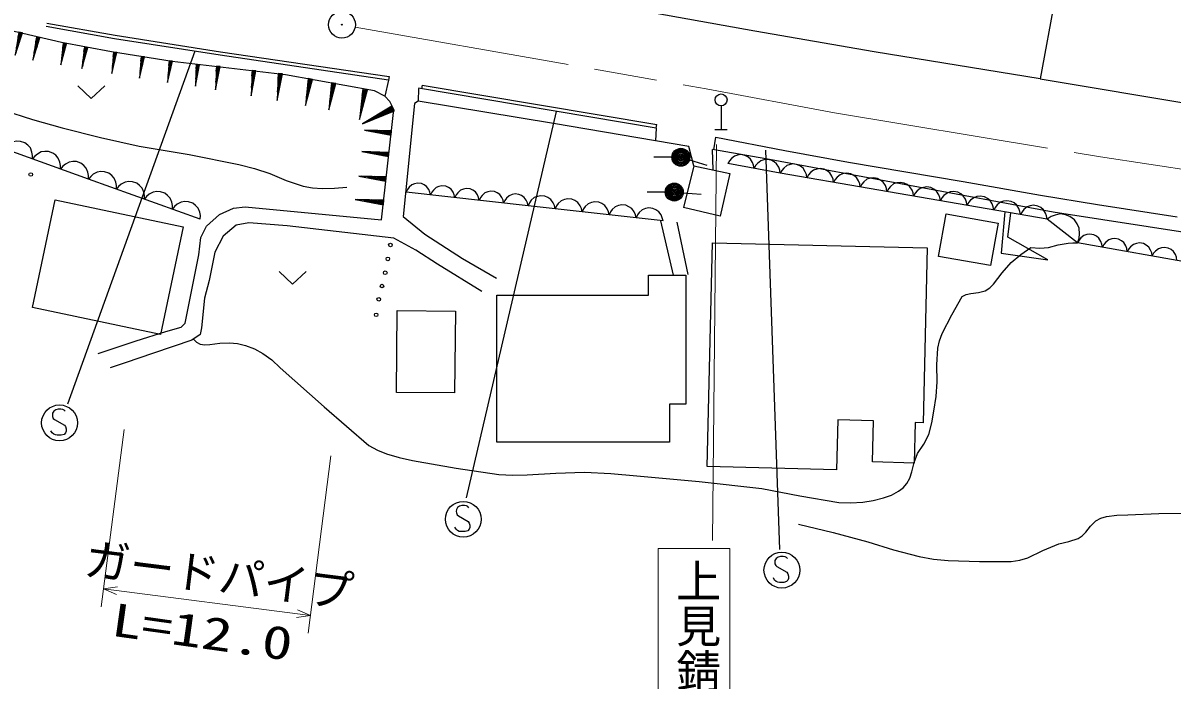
# Model space of a CAD drawing. Units: millimetres, scale not verified. Extents: x 40000 to 680000, y 20000 to 380000.
# Drawn here: x 152266 to 216083, y 246225 to 282714 of the extents above; entities that cross this region are included whole.
import ezdxf
from ezdxf.enums import TextEntityAlignment as Align

# ---------------------------------------------------------------- set-up
doc = ezdxf.new("R2010")
doc.units = ezdxf.units.MM
doc.header["$LTSCALE"] = 1000
doc.linetypes.add('CHAIN', pattern=[18.5, 12, -1.5, 3.5, -1.5])
for name, color, linetype, lineweight in [('M-BGD', 7, 'Continuous', 25), ('M-BGD-HTXT', 7, 'Continuous', 13), ('M-BMK', 2, 'CHAIN', 13), ('M-STR-STRC', 7, 'Continuous', 25)]:
    doc.layers.add(name, color=color, linetype=linetype, lineweight=lineweight)
doc.layers.add('M-BMK-SRVR', color=7, linetype='Continuous')
doc.styles.add('@ＭＳ ゴシック', font='')
doc.styles.add('ＭＳ ゴシック', font='')
doc.styles.get('@ＭＳ ゴシック').set_extended_font_data('@MS Gothic')
doc.styles.get('ＭＳ ゴシック').set_extended_font_data('MS Gothic')

# ---------------------------------------------------------------- blocks, each defined once
blk = doc.blocks.new('BUHIN38')
at = {"color": 7, "linetype": 'Continuous', "lineweight": 25}
blk.add_lwpolyline([(-415, 564), (-514, 426), (-574, 278), (-617, 76), (-594, -98), (-538, -262), (-409, -436), (-270, -538), (-110, -612), (95, -631), (252, -615), (415, -564)], dxfattribs=at)
blk = doc.blocks.new('BUHIN40')
at = {"color": 7, "linetype": 'Continuous', "lineweight": 25}
blk.add_lwpolyline([(-449, 603), (-554, 455), (-618, 295), (-663, 78), (-637, -108), (-576, -284), (-437, -471), (-286, -579), (-115, -658), (105, -677), (274, -658), (449, -603)], dxfattribs=at)
blk = doc.blocks.new('BUHIN41')
at = {"color": 7, "linetype": 'Continuous', "lineweight": 25}
blk.add_lwpolyline([(-435, 598), (-540, 453), (-604, 297), (-651, 84), (-627, -99), (-570, -273), (-435, -458), (-288, -566), (-120, -645), (96, -666), (262, -650), (435, -598)], dxfattribs=at)
blk = doc.blocks.new('BUHIN42')
at = {"color": 7, "linetype": 'Continuous', "lineweight": 25}
blk.add_lwpolyline([(-485, 578), (-581, 423), (-636, 259), (-669, 40), (-631, -145), (-561, -318), (-410, -497), (-253, -596), (-77, -665), (145, -671), (313, -643), (485, -578)], dxfattribs=at)
blk = doc.blocks.new('BUHIN43')
at = {"color": 7, "linetype": 'Continuous', "lineweight": 25}
blk.add_lwpolyline([(-439, 521), (-525, 381), (-574, 233), (-604, 35), (-570, -132), (-506, -288), (-370, -449), (-228, -539), (-69, -601), (132, -606), (284, -580), (439, -521)], dxfattribs=at)
blk = doc.blocks.new('BUHIN44')
at = {"color": 7, "linetype": 'Continuous', "lineweight": 25}
blk.add_lwpolyline([(-371, 737), (-513, 596), (-612, 435), (-702, 210), (-708, 3), (-676, -198), (-561, -426), (-419, -571), (-249, -689), (-14, -751), (172, -763), (371, -737)], dxfattribs=at)
blk = doc.blocks.new('BUHIN45')
at = {"color": 7, "linetype": 'Continuous', "lineweight": 25}
blk.add_lwpolyline([(-368, 739), (-511, 598), (-610, 438), (-701, 213), (-709, 6), (-678, -195), (-563, -424), (-421, -570), (-252, -688), (-17, -751), (169, -764), (368, -739)], dxfattribs=at)
blk = doc.blocks.new('BUHIN120')
at = {"color": 7, "linetype": 'Continuous', "lineweight": 25}
for p, q in [((176, 147), (-538, -324)), ((-523, -346), (437, 288)), ((204, 104), (-509, -367)), ((-353, -144), (-565, -283)), ((-549, -308), (-90, -5)), ((-495, -389), (-36, -86)), ((-269, -271), (-481, -411))]:
    blk.add_line(p, q, dxfattribs=at)
blk.add_lwpolyline([(-487, -442), (542, 358), (-598, -274)], close=True, dxfattribs=at)
blk = doc.blocks.new('BUHIN121')
at = {"color": 7, "linetype": 'Continuous', "lineweight": 25}
for p, q in [((157, 142), (-485, -318)), ((-471, -337), (393, 281)), ((185, 103), (-457, -357)), ((-321, -145), (-511, -281)), ((-495, -303), (-83, -8)), ((-443, -376), (-31, -81)), ((-238, -260), (-429, -396))]:
    blk.add_line(p, q, dxfattribs=at)
blk.add_lwpolyline([(-433, -425), (488, 350), (-542, -274)], close=True, dxfattribs=at)
blk = doc.blocks.new('BUHIN122')
at = {"color": 7, "linetype": 'Continuous', "lineweight": 25}
for p, q in [((152, 147), (-474, -334)), ((-459, -353), (383, 294)), ((181, 109), (-444, -372)), ((-316, -156), (-501, -298)), ((-485, -320), (-83, -11)), ((-430, -391), (-28, -82)), ((-230, -267), (-415, -410))]:
    blk.add_line(p, q, dxfattribs=at)
blk.add_lwpolyline([(-419, -440), (476, 366), (-532, -292)], close=True, dxfattribs=at)
blk = doc.blocks.new('BUHIN127')
at = {"color": 7, "linetype": 'Continuous', "lineweight": 25}
for p, q in [((194, 179), (-602, -403)), ((-584, -427), (487, 356)), ((230, 131), (-566, -452)), ((-399, -185), (-635, -358)), ((-615, -385), (-104, -11)), ((-549, -476), (-37, -102)), ((-295, -327), (-531, -500))]:
    blk.add_line(p, q, dxfattribs=at)
blk.add_lwpolyline([(-537, -537), (605, 443), (-674, -349)], close=True, dxfattribs=at)
blk = doc.blocks.new('BUHIN130')
at = {"color": 7, "linetype": 'Continuous', "lineweight": 25}
for p, q in [((-347, 272), (-535, 495)), ((-513, 515), (-104, 30)), ((146, -220), (-490, 534)), ((-467, 553), (389, -461)), ((192, -181), (-444, 573)), ((-427, 587), (-18, 103)), ((-212, 385), (-401, 609))]:
    blk.add_line(p, q, dxfattribs=at)
blk.add_lwpolyline([(-572, 498), (484, -573), (-395, 648)], close=True, dxfattribs=at)
blk = doc.blocks.new('BUHIN449')
at = {"color": 7, "linetype": 'Continuous', "lineweight": 25}
for p, q in [((-906, -953), (0, 0)), ((246, -234), (-243, 231))]:
    blk.add_line(p, q, dxfattribs=at)
blk.add_circle((-1137, -1195), 335, dxfattribs=at)
blk = doc.blocks.new('BUHIN452')
at = {"color": 7, "linetype": 'Continuous', "lineweight": 25}
blk.add_lwpolyline([(298, -775), (243, 255), (-789, 259)], dxfattribs=at)
blk = doc.blocks.new('BUHIN496')
at = {"color": 7, "linetype": 'Continuous', "lineweight": 25}
blk.add_circle((0, 0), 99.5, dxfattribs=at)
blk = doc.blocks.new('BUHIN497')
at = {"color": 7, "linetype": 'Continuous', "lineweight": 25}
blk.add_circle((0, 0), 99.5, dxfattribs=at)
blk = doc.blocks.new('BUHIN510')
at = {"color": 7, "linetype": 'Continuous', "lineweight": 25}
for radius in [498, 440, 382, 322, 265, 195, 135, 77.5, 15]:
    blk.add_circle((0, 0), radius, dxfattribs=at)
blk = doc.blocks.new('BUHIN552')
at = {"color": 7, "linetype": 'Continuous', "lineweight": 25}
blk.add_lwpolyline([(-669, -254), (-671, -335), (-640, -412), (-578, -499), (-466, -606), (-348, -670), (-216, -691), (-93, -657), (-10, -577), (38, -519), (78, -419), (65, -331), (-113, 273), (-94, 380), (-37, 498), (53, 578), (144, 622), (256, 639), (400, 565), (566, 407), (628, 327), (666, 229), (673, 119), (644, -12)], dxfattribs=at)
blk.add_circle((0, 0), 995, dxfattribs=at)
blk = doc.blocks.new('BUHIN553')
at = {"color": 7, "linetype": 'Continuous', "lineweight": 25}
blk.add_lwpolyline([(-669, -254), (-671, -335), (-640, -412), (-578, -499), (-466, -606), (-348, -670), (-216, -691), (-93, -657), (-10, -577), (38, -519), (78, -419), (65, -331), (-113, 273), (-94, 380), (-37, 498), (53, 578), (144, 622), (256, 639), (400, 565), (566, 407), (628, 327), (666, 229), (673, 119), (644, -12)], dxfattribs=at)
blk.add_circle((0, 0), 995, dxfattribs=at)
blk = doc.blocks.new('BUHIN565')
at = {"color": 3, "linetype": 'Continuous', "lineweight": 25}
for radius in [746, 22.5]:
    blk.add_circle((0, 0), radius, dxfattribs=at)

msp = doc.modelspace()

# ---------------------------------------------------------------- linework, layer by layer
at = {"layer": 'M-BGD'}
for p, q in [((210987, 291654), (208752, 279604)), ((192918, 282267), (186187, 283461)), ((154410, 281634), (151462, 282315)), ((157346, 281842), (153551, 282513)), ((153586, 282710), (157379, 282040)), ((199548, 281120), (192918, 282267)), ((157176, 281107), (154410, 281634)), ((163210, 280923), (157346, 281842)), ((157379, 282040), (163240, 281120)), ((160557, 280581), (157176, 281107)), ((172571, 279543), (163210, 280923)), ((163240, 281120), (172600, 279741)), ((208752, 279604), (199548, 281120)), ((166842, 279842), (160557, 280581)), ((161981, 280378), (161857, 279323)), ((161865, 279597), (161957, 280381)), ((161933, 280383), (161874, 279880)), ((161882, 280154), (161910, 280386)), ((161913, 279591), (162005, 280375)), ((162023, 280373), (161964, 279869)), ((162022, 280137), (162050, 280370)), ((163111, 280278), (162977, 279136)), ((162986, 279432), (163085, 280281)), ((163059, 280284), (162995, 279739)), ((163004, 280036), (163034, 280287)), ((163037, 279426), (163137, 280275)), ((163156, 280273), (163092, 279727)), ((163156, 280018), (163185, 280270)), ((165094, 280042), (164949, 278811)), ((164959, 279131), (165066, 280045)), ((165038, 280048), (164969, 279461)), ((164979, 279780), (165010, 280051)), ((165014, 279124), (165122, 280038)), ((165143, 280036), (165073, 279449)), ((165142, 279761), (165174, 280032)), ((166553, 279871), (166398, 278552)), ((166408, 278895), (166523, 279874)), ((166494, 279878), (166420, 279248)), ((166430, 279591), (166464, 279881)), ((166468, 278888), (166583, 279867)), ((166605, 279865), (166531, 279235)), ((166605, 279570), (166639, 279861)), ((171784, 278949), (166842, 279842)), ((172571, 279543), (172355, 278642)), ((172600, 279741), (172571, 279543)), ((208752, 279604), (217924, 278072)), ((171257, 278997), (170990, 277517)), ((171025, 277903), (171224, 279003)), ((171190, 279009), (171062, 278302)), ((171092, 277891), (171290, 278991)), ((171098, 278689), (171157, 279015)), ((171316, 278987), (171188, 278280)), ((171294, 278654), (171353, 278980)), ((172355, 278642), (171784, 278949)), ((174226, 279082), (174215, 278373)), ((187429, 276873), (174226, 279087)), ((174440, 279254), (174407, 279057)), ((174440, 279254), (187462, 277071)), ((172640, 278356), (172355, 278642)), ((172859, 277917), (172640, 278356)), ((174215, 278373), (174018, 278241)), ((181737, 277137), (174215, 278373)), ((172797, 277950), (171293, 277198)), ((171662, 277426), (172780, 277984)), ((171696, 277358), (172814, 277916)), ((172763, 278018), (172045, 277659)), ((172826, 277891), (172108, 277532)), ((172184, 271776), (172859, 277917)), ((172414, 277887), (172746, 278052)), ((172514, 277687), (172845, 277853)), ((174018, 278241), (173381, 271959)), ((176898, 256351), (181894, 277794)), ((189245, 275863), (181737, 277137)), ((187429, 276873), (187462, 277071)), ((187429, 276873), (187396, 276177)), ((190630, 275676), (190753, 276376)), ((190753, 276376), (194579, 275631)), ((155901, 274037), (151245, 275724)), ((189521, 274785), (189245, 275863)), ((188304, 275256), (187304, 275256)), ((189282, 275109), (190238, 274815)), ((193523, 275161), (190562, 275688)), ((190601, 274555), (190562, 275688)), ((193504, 275659), (194290, 253482)), ((209474, 272205), (193523, 275161)), ((194579, 275631), (198112, 274991)), ((189521, 274785), (188945, 272462)), ((189521, 274785), (191528, 274357)), ((194322, 274370), (191413, 274904)), ((198112, 274991), (204475, 273913)), ((162116, 271816), (155901, 274037)), ((191528, 274357), (190989, 271979)), ((209146, 271817), (194322, 274370)), ((204475, 273913), (208770, 273151)), ((180316, 272563), (173547, 273315)), ((187936, 273324), (186936, 273324)), ((188935, 273283), (189931, 273200)), ((208770, 273151), (211943, 272632)), ((152786, 266920), (154045, 272898)), ((154045, 272898), (161168, 271399)), ((172275, 272747), (170868, 272902)), ((171226, 272831), (172272, 272715)), ((171233, 272894), (172279, 272779)), ((172269, 272692), (171597, 272766)), ((172282, 272811), (171610, 272885)), ((171955, 272690), (172265, 272656)), ((171976, 272877), (172286, 272843)), ((187813, 271717), (180316, 272563)), ((211943, 272632), (216376, 271956)), ((162457, 271422), (163181, 272081)), ((163181, 272081), (163950, 272432)), ((163950, 272432), (164608, 272498)), ((164608, 272498), (172184, 271776)), ((173381, 271959), (174589, 270993)), ((190989, 271979), (188945, 272462)), ((203110, 269753), (203531, 272116)), ((203531, 272116), (206425, 271600)), ((206800, 272221), (206591, 269928)), ((206966, 270810), (207136, 272163)), ((223801, 269995), (209474, 272205)), ((161168, 271399), (159910, 265420)), ((162150, 270807), (162457, 271422)), ((164108, 271493), (163384, 270878)), ((164811, 271624), (164108, 271493)), ((166940, 271449), (164811, 271624)), ((172857, 270768), (166940, 271449)), ((187667, 271734), (188369, 268710)), ((189205, 268737), (188592, 271655)), ((206425, 271600), (206004, 269237)), ((210838, 270511), (209146, 271817)), ((162040, 269842), (162150, 270807)), ((163384, 270878), (162923, 269978)), ((174086, 270088), (172857, 270768)), ((174589, 270993), (176674, 269632)), ((209185, 269553), (206966, 270810)), ((162923, 269978), (162615, 268420)), ((175293, 269320), (174086, 270088)), ((190271, 258074), (190570, 270512)), ((190570, 270512), (202491, 270224)), ((202491, 270224), (202257, 260512)), ((220495, 268798), (210838, 270511)), ((161733, 268349), (162040, 269842)), ((177752, 267805), (175293, 269320)), ((176674, 269632), (178564, 268551)), ((206004, 269237), (203110, 269753)), ((206591, 269928), (209185, 269553)), ((187015, 267590), (187015, 268710)), ((187015, 268710), (189079, 268710)), ((189079, 268710), (189079, 261537)), ((161272, 266044), (161733, 268349)), ((162615, 268420), (162352, 267432)), ((162352, 267432), (162176, 265785)), ((178583, 267590), (187015, 267590)), ((178583, 259438), (178583, 267590)), ((159910, 265420), (152786, 266920)), ((173007, 262201), (173055, 266751)), ((173055, 266751), (176288, 266717)), ((176288, 266717), (176240, 262167)), ((158550, 265056), (160196, 265583)), ((160196, 265583), (161052, 265824)), ((161052, 265824), (161272, 266044)), ((162176, 265785), (162111, 265412)), ((156442, 264354), (158550, 265056)), ((161650, 265105), (159515, 264376)), ((162111, 265412), (161650, 265105)), ((159515, 264376), (157935, 263849)), ((157935, 263849), (157101, 263563)), ((176240, 262167), (173007, 262201)), ((189079, 261537), (188169, 261537)), ((188169, 261537), (188169, 259438)), ((197515, 260669), (197448, 257901)), ((199496, 260621), (197515, 260669)), ((199440, 258333), (199496, 260621)), ((201818, 260522), (201764, 258277)), ((202257, 260512), (201818, 260522)), ((188169, 259438), (178583, 259438)), ((197448, 257901), (190271, 258074)), ((201764, 258277), (199440, 258333))]:
    msp.add_line(p, q, dxfattribs=at)
for points in [[(161891, 280410), (161843, 279207), (162076, 280388)], [(163014, 280313), (162962, 279010), (163214, 280289)], [(164989, 280079), (164933, 278676), (165204, 280053)], [(166441, 279910), (166381, 278407), (166672, 279883)], [(171133, 279050), (170960, 277354), (171392, 279003)], [(172760, 278097), (171127, 277115), (172892, 277833)], [(172317, 272867), (170713, 272919), (172290, 272621)]]:
    msp.add_lwpolyline(points, close=True, dxfattribs=at)
for points in [[(151189, 277869), (152804, 277347), (154438, 276882), (156572, 276353), (158727, 275881), (161493, 275402), (164255, 274863), (165124, 274635), (165978, 274348), (166891, 273971), (167822, 273651), (168344, 273559), (168887, 273525), (169561, 273541), (170250, 273590)], [(210838, 270511), (210925, 270755), (210951, 270998), (210929, 271311), (210822, 271557), (210672, 271774), (210409, 271976), (210162, 272066), (209897, 272108), (209589, 272049), (209364, 271960), (209146, 271817)], [(161728, 265157), (161911, 264984), (162116, 264870), (162367, 264831), (162651, 264851), (163193, 264935), (163727, 264957), (164181, 264912), (164625, 264807), (165118, 264612), (165585, 264364), (166080, 263998), (166556, 263570), (169002, 261388), (171482, 259256), (171953, 258996), (172452, 258789), (173166, 258575), (173907, 258416), (176324, 257991), (178701, 257634), (179481, 257595), (180268, 257616), (181854, 257721), (183451, 257767), (184908, 257699), (186363, 257571), (189828, 257245), (193293, 256858), (195421, 256445), (197576, 256088), (198234, 256063), (198904, 256099), (199482, 256190), (200060, 256342), (200498, 256500), (200900, 256710), (201153, 256900), (201364, 257135), (201523, 257441), (201631, 257781), (201763, 258306), (201953, 258805), (202292, 259321), (202574, 259863), (202744, 260499), (202860, 261163), (202979, 261971), (203040, 262794), (203025, 263733), (203070, 264657), (203166, 265071), (203324, 265476), (203846, 266514), (204428, 267533), (204657, 267643), (204918, 267698), (205331, 267738), (205712, 267837), (205957, 268000), (206172, 268216), (206645, 268843), (207153, 269415), (207692, 269858), (208247, 270238), (208735, 270207), (209219, 270237), (209764, 270393), (210319, 270488), (210578, 270503), (210838, 270511)], [(195341, 254883), (197269, 254418), (199197, 253891), (200617, 253456), (202044, 253082), (202844, 252943), (203653, 252863), (205396, 252804), (207158, 252806), (207628, 252874), (208080, 253002), (208912, 253420), (209794, 253793), (210349, 253910), (210874, 254082), (211095, 254232), (211292, 254441), (211555, 254775), (211859, 255063), (212136, 255211), (212445, 255306), (213017, 255383), (213626, 255401), (215360, 255476), (217030, 255490)]]:
    msp.add_lwpolyline(points, dxfattribs=at)
for centre in [(152699, 274301), (171882, 266504)]:
    msp.add_circle(centre, 99.5, dxfattribs=at)
at = {"layer": 'M-BGD-HTXT'}
for p, q in [((190777, 275973), (190561, 253966)), ((157878, 260143), (156616, 250293)), ((168104, 248820), (169367, 258670)), ((187541, 235949), (187541, 253534)), ((187541, 253534), (191532, 253534)), ((191532, 253534), (191532, 235949)), ((156743, 251285), (168231, 249812))]:
    msp.add_line(p, q, dxfattribs=at)
for points in [[(157459, 250976), (156743, 251285), (157514, 251402)], [(167515, 250121), (168231, 249812), (167460, 249696)]]:
    msp.add_lwpolyline(points, dxfattribs=at)
at = {"layer": 'M-BMK'}
for p, q in [((170719, 282490), (190203, 279052)), ((190203, 279052), (197334, 277721)), ((197334, 277721), (212110, 275273)), ((212110, 275273), (221211, 273889))]:
    msp.add_line(p, q, dxfattribs=at)
at = {"layer": 'M-STR-STRC'}
msp.add_line((161817, 281153), (154740, 261537), dxfattribs=at)

# ---------------------------------------------------------------- block references
at = {"layer": 'M-BGD', "rotation": 223.57429}
for name, p in [('BUHIN120', (151986, 281551)), ('BUHIN120', (152965, 281287)), ('BUHIN121', (154478, 280988)), ('BUHIN121', (155656, 280779)), ('BUHIN122', (157286, 280494)), ('BUHIN122', (158831, 280247)), ('BUHIN122', (160381, 280006)), ('BUHIN452', (156058, 278865)), ('BUHIN127', (168092, 278865)), ('BUHIN127', (169387, 278630)), ('BUHIN449', (191037, 276790)), ('BUHIN130', (171984, 276684)), ('BUHIN45', (152021, 275443)), ('BUHIN45', (153573, 274881)), ('BUHIN130', (171836, 275491)), ('BUHIN510', (188804, 275256)), ('BUHIN41', (192140, 274770)), ('BUHIN45', (155125, 274318)), ('BUHIN41', (193595, 274503)), ('BUHIN40', (195063, 274242)), ('BUHIN44', (156678, 273760)), ('BUHIN130', (171669, 274132)), ('BUHIN40', (196546, 273987)), ('BUHIN40', (198028, 273732)), ('BUHIN40', (199510, 273476)), ('BUHIN44', (158231, 273204)), ('BUHIN43', (174224, 273240)), ('BUHIN43', (175578, 273090)), ('BUHIN43', (176931, 272939)), ('BUHIN510', (188436, 273324)), ('BUHIN40', (200993, 273221)), ('BUHIN40', (202475, 272966)), ('BUHIN44', (159785, 272649)), ('BUHIN43', (178285, 272789)), ('BUHIN43', (179639, 272639)), ('BUHIN42', (181065, 272479)), ('BUHIN42', (182565, 272310)), ('BUHIN40', (203958, 272711)), ('BUHIN40', (205440, 272455)), ('BUHIN40', (206923, 272200)), ('BUHIN44', (161339, 272094)), ('BUHIN42', (184064, 272140)), ('BUHIN42', (185564, 271971)), ('BUHIN42', (187063, 271802)), ('BUHIN40', (208405, 271945)), ('BUHIN38', (211528, 270389)), ('BUHIN38', (212907, 270144)), ('BUHIN38', (214287, 269899)), ('BUHIN496', (172673, 270386)), ('BUHIN38', (215667, 269655)), ('BUHIN452', (167237, 268564)), ('BUHIN496', (172529, 269613)), ('BUHIN496', (172385, 268841)), ('BUHIN497', (172206, 268104)), ('BUHIN497', (172026, 267367)), ('BUHIN553', (176722, 255151)), ('BUHIN553', (194416, 252327))]:
    msp.add_blockref(name, p, dxfattribs=at)
at = {"layer": 'M-BMK-SRVR', "rotation": 223.57429}
msp.add_blockref('BUHIN565', (169980, 282620), dxfattribs=at)
at = {"layer": 'M-STR-STRC', "rotation": 223.57429}
msp.add_blockref('BUHIN552', (154296, 260507), dxfattribs=at)

# ---------------------------------------------------------------- texts
at = {"layer": 'M-BGD-HTXT'}
for s, rotation, style, p in [('ガードパイプ', 352.8, 'ＭＳ ゴシック', (155538, 251529)), ('上見錆バス停', 270, '@ＭＳ ゴシック', (188296, 252995))]:
    msp.add_text(s, height=1833, rotation=rotation, dxfattribs=dict(at, style=style)).set_placement(p, align=Align.BOTTOM_LEFT)
at = {"layer": 'M-BGD-HTXT', "style": 'ＭＳ ゴシック', "width": 1.35}
msp.add_text('L=12.0', height=1833, rotation=352, dxfattribs=at).set_placement((157022, 248152), align=Align.BOTTOM_LEFT)

doc.saveas('drawing.dxf')
